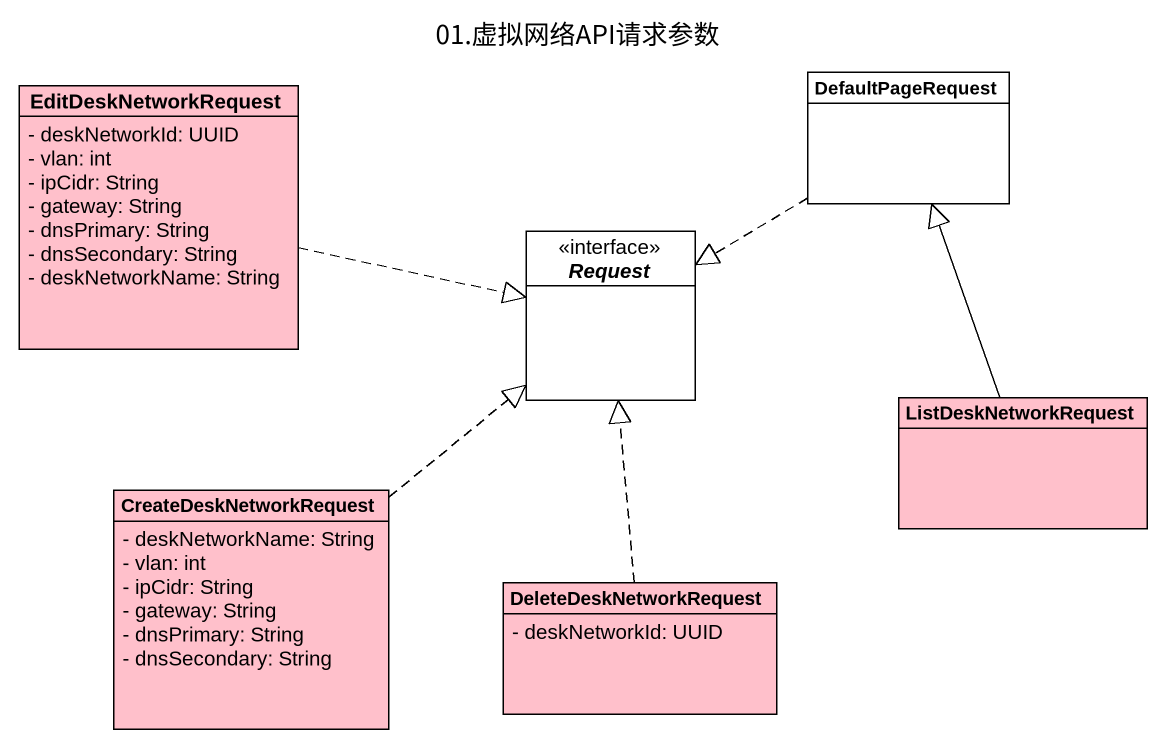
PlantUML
@startuml
title 01.虚拟网络API请求参数
hide circle
hide empty members
skinparam classAttributeIconSize 0
class EditDeskNetworkRequest #FFC0CB {
  - deskNetworkId: UUID
  - vlan: int
  - ipCidr: String
  - gateway: String
  - dnsPrimary: String
  - dnsSecondary: String
  - deskNetworkName: String
}
class DefaultPageRequest #FFFFFF
interface Request <<interface>> #FFFFFF
class ListDeskNetworkRequest #FFC0CB
class CreateDeskNetworkRequest #FFC0CB {
  - deskNetworkName: String
  - vlan: int
  - ipCidr: String
  - gateway: String
  - dnsPrimary: String
  - dnsSecondary: String
}
class DeleteDeskNetworkRequest #FFC0CB {
  - deskNetworkId: UUID
}
EditDeskNetworkRequest .right.|> Request
DefaultPageRequest .left.|> Request
ListDeskNetworkRequest -up-|> DefaultPageRequest
CreateDeskNetworkRequest .up.|> Request
DeleteDeskNetworkRequest .up.|> Request
@enduml
